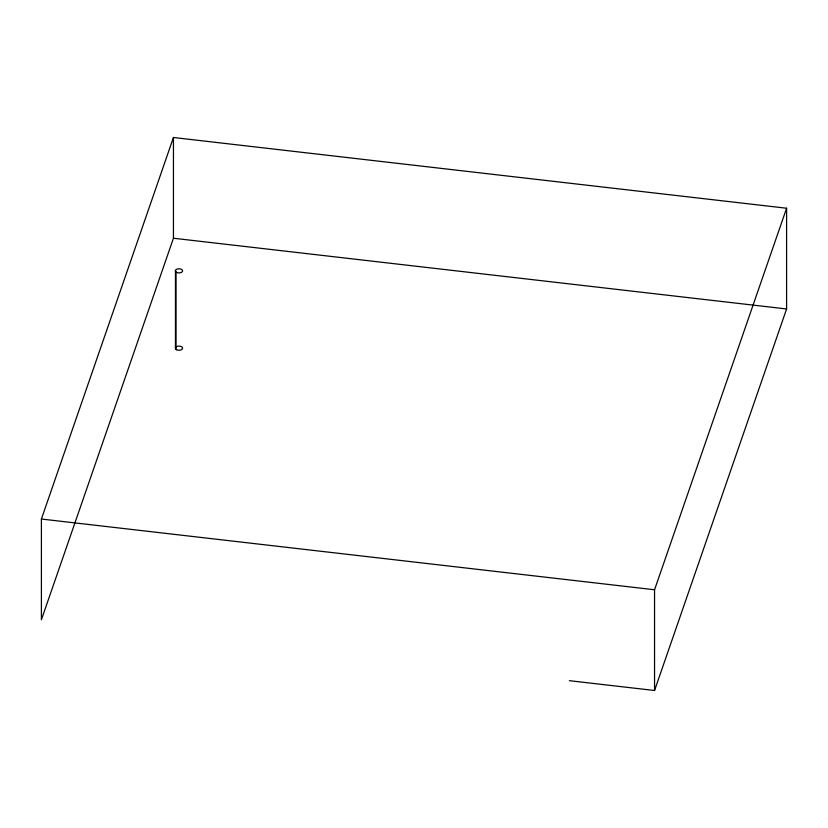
<?xml version="1.0" encoding="UTF-8"?>
<svg xmlns="http://www.w3.org/2000/svg" width="828" height="828" viewBox="0 0 828 828"><rect width="100%" height="100%" fill="white"/><g stroke="black" fill="none" stroke-linecap="round" stroke-linejoin="round"><path stroke-width="1.24" d="M173.445 137.5L173.445 238.236L41.4 619.768L41.4 519.032L173.445 137.5L786.6 208.232L786.6 308.968L654.555 690.5L569.364 680.678M654.555 690.5L654.555 589.764L786.6 208.232M173.445 238.236L786.6 308.968M41.4 519.032L654.555 589.764M175.991 271.998L175.991 349.333M175.453 270.435L175.453 347.77M176.612 272.412A3.612 2.08 0 0 0 182.533 271.253A3.612 2.08 0 0 0 177.834 268.872A3.612 2.08 0 0 0 176.612 272.412M176.612 349.747A3.612 2.08 0 0 0 182.533 348.588A3.612 2.08 0 0 0 177.834 346.207A3.612 2.08 0 0 0 176.612 349.747"/></g></svg>
